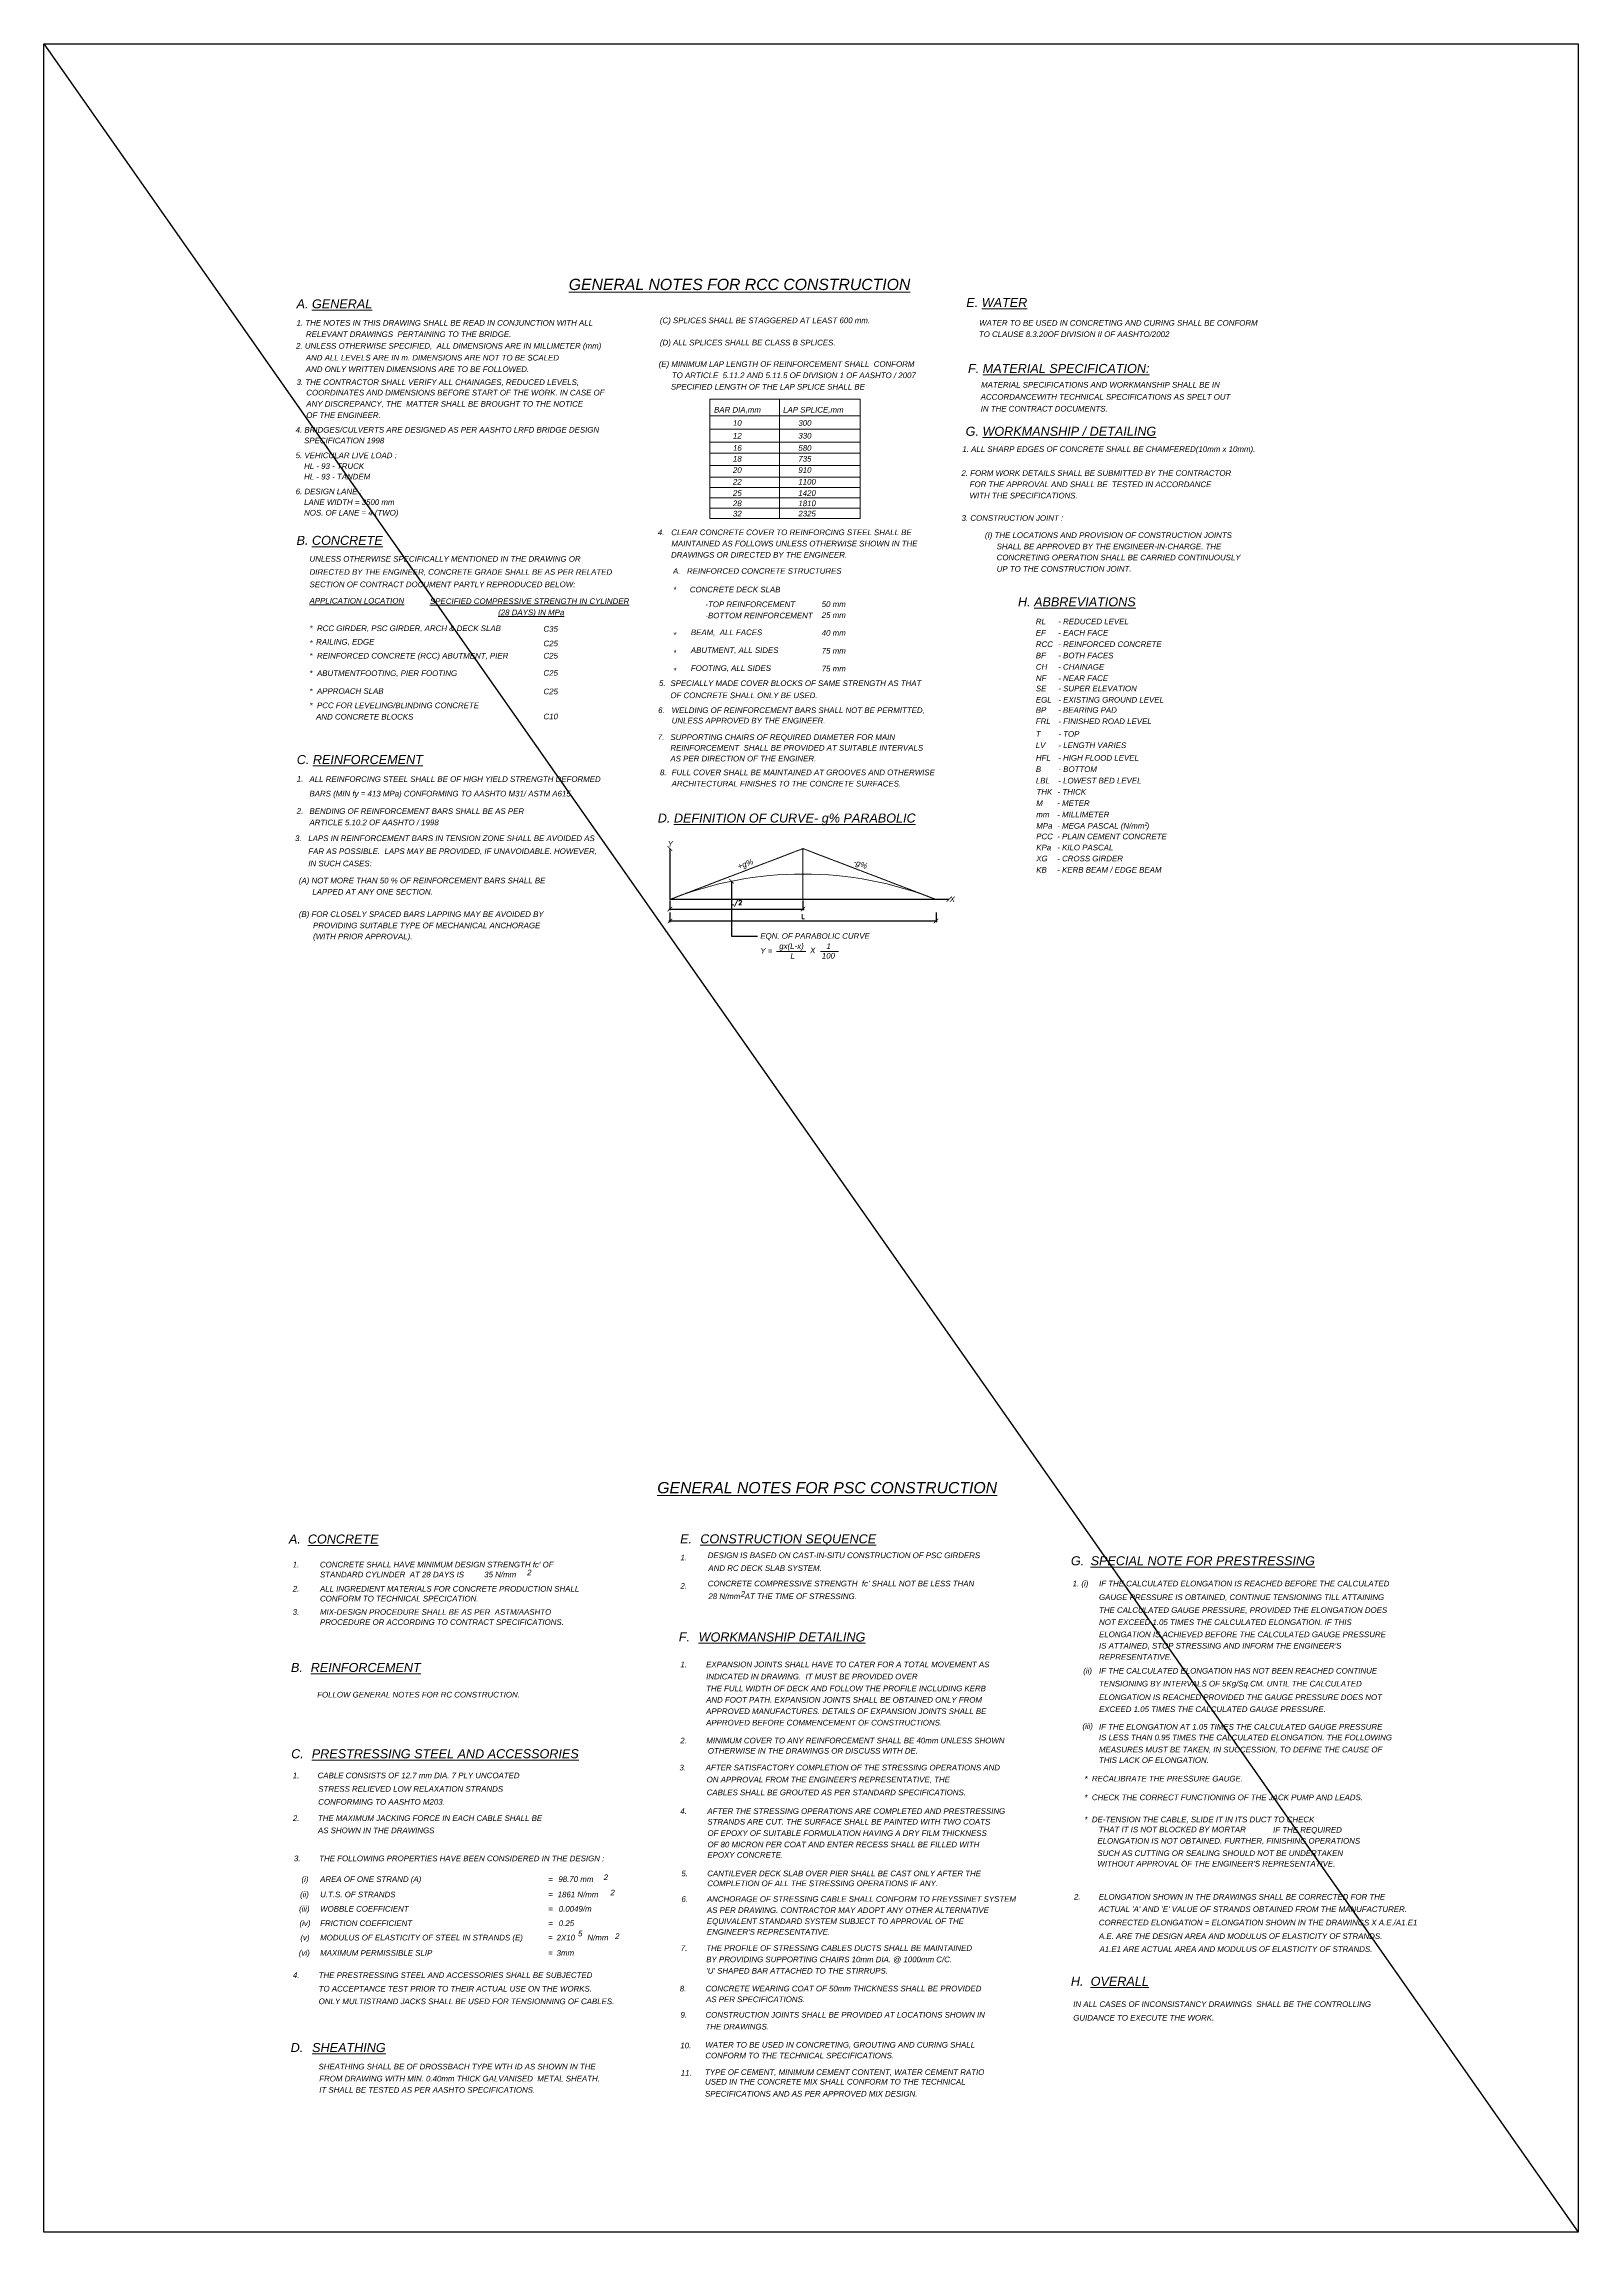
# Model space of a CAD drawing. Header units: millimetres. Extents: x 1231188 to 3899118, y -5478610 to -489530.
# Drawn here: x 2628818 to 2696810, y -2858612 to -2761648 of the extents above; entities that cross this region are included whole.
import ezdxf

# ---------------------------------------------------------------- set-up
doc = ezdxf.new("R2010")
doc.units = ezdxf.units.MM
doc.header["$LTSCALE"] = 25
doc.header["$MEASUREMENT"] = 0
doc.header["$PDMODE"] = 3
doc.linetypes.add('DASHED2', pattern=[0.375, 0.25, -0.125])
doc.layers.get('0').update_dxf_attribs({"lineweight": 13})
doc.layers.get('Defpoints').update_dxf_attribs({"color": 230, "lineweight": 9})
for name, color, linetype, lineweight in [('COLUMN', 1, 'Continuous', 25), ('text', 7, 'Continuous', 18), ('TITLE', 6, 'Continuous', 9)]:
    doc.layers.add(name, color=color, linetype=linetype, lineweight=lineweight)
doc.styles.add('Arial_Italic', font='ariali.ttf')
doc.styles.add('ROMAND', font='romand.shx')
doc.dimstyles.new('DECK', dxfattribs={"dimtxt": 133.333333, "dimasz": 200, "dimexe": 50, "dimexo": 50, "dimgap": 100, "dimtad": 1, "dimdec": 0, "dimlfac": 0.8, "dimzin": 0, "dimdsep": 46, "dimtxsty": 'ROMAND', "dimblk1": 'ARCHTICK', "dimblk2": 'ARCHTICK', "dimsah": 1, "dimcen": 0.1, "dimdle": 50, "dimclrd": 5, "dimclre": 5, "dimclrt": 2, "dimadec": 0, "dimazin": 0, "dimtfac": 1, "dimtdec": 0, "dimtmove": 2, "dimatfit": 3, "dimldrblk": 'ARCHTICK', "dimfxl": 1, "dimtolj": 1, "dimtzin": 0, "dimarcsym": 0})

# ---------------------------------------------------------------- blocks, each defined once
blk = doc.blocks.new('_ArchTick')
at = {"color": 0, "linetype": 'ByBlock', "const_width": 0.15}
blk.add_lwpolyline([(-0.5, -0.5), (0.5, 0.5)], dxfattribs=at)
blk = doc.blocks.new('*D513')
at = {"color": 5, "lineweight": -2, "transparency": 16777216}
for p, q in [((2656512, -2799987), (2662508, -2799987)), ((2656562, -2799613), (2656562, -2800037)), ((2662458, -2799613), (2662458, -2800037))]:
    blk.add_line(p, q, dxfattribs=at)
at = {"layer": 'Defpoints', "color": 0, "lineweight": -2, "transparency": 16777216}
for p in [(2656562, -2799563), (2662458, -2799563), (2662458, -2799987)]:
    blk.add_point(p, dxfattribs=at)
at = {"color": 5, "lineweight": -2, "transparency": 16777216, "xscale": 200, "yscale": 200, "zscale": 200, "rotation": 180}
blk.add_blockref('_ArchTick', (2656562, -2799987), dxfattribs=at)
at = {"color": 5, "lineweight": -2, "transparency": 16777216, "xscale": 200, "yscale": 200, "zscale": 200}
blk.add_blockref('_ArchTick', (2662458, -2799987), dxfattribs=at)
at = {"color": 2, "transparency": 16777216, "insert": (2659510, -2799735), "char_height": 200, "attachment_point": 5, "style": 'ROMAND'}
blk.add_mtext('\\A1;L/2', dxfattribs=at)
blk = doc.blocks.new('*D514')
at = {"color": 5, "lineweight": -2, "transparency": 16777216}
for p, q in [((2656562, -2800140), (2656562, -2800564)), ((2668353, -2800140), (2668353, -2800564)), ((2656512, -2800514), (2668403, -2800514))]:
    blk.add_line(p, q, dxfattribs=at)
at = {"layer": 'Defpoints', "color": 0, "lineweight": -2, "transparency": 16777216}
for p in [(2656562, -2800090), (2668353, -2800090), (2668353, -2800514)]:
    blk.add_point(p, dxfattribs=at)
at = {"color": 5, "lineweight": -2, "transparency": 16777216, "xscale": 200, "yscale": 200, "zscale": 200, "rotation": 180}
blk.add_blockref('_ArchTick', (2656562, -2800514), dxfattribs=at)
at = {"color": 5, "lineweight": -2, "transparency": 16777216, "xscale": 200, "yscale": 200, "zscale": 200}
blk.add_blockref('_ArchTick', (2668353, -2800514), dxfattribs=at)
at = {"color": 2, "transparency": 16777216, "insert": (2662458, -2800314), "char_height": 200, "attachment_point": 5, "style": 'ROMAND'}
blk.add_mtext('\\A1;L', dxfattribs=at)

msp = doc.modelspace()

# ---------------------------------------------------------------- linework, layer by layer
at = {"color": 5}
for p, q in [((2658329.64791, -2777395.5298), (2658329.64791, -2782680.35013)), ((2658329.64791, -2777395.5298), (2664996.13737, -2777395.5298)), ((2661411.97168, -2777417.23422), (2661411.97168, -2782680.35013)), ((2664996.13737, -2777395.5298), (2664996.13737, -2782680.35013)), ((2658329.64791, -2778134.87712), (2664996.13737, -2778134.87712)), ((2658329.64791, -2778730.13129), (2664996.13737, -2778730.13129)), ((2658329.64791, -2779294.44818), (2664996.13737, -2779294.44818)), ((2658329.64791, -2779793.6518), (2664996.13737, -2779793.6518)), ((2658329.64791, -2780336.26426), (2664996.13737, -2780336.26426)), ((2658329.64791, -2780857.1723), (2664996.13737, -2780857.1723)), ((2658329.64791, -2781312.96676), (2664996.13737, -2781312.96676)), ((2658329.64791, -2781768.76121), (2664996.13737, -2781768.76121)), ((2658329.64791, -2782224.55567), (2664996.13737, -2782224.55567)), ((2658329.64791, -2782680.35013), (2664996.13737, -2782680.35013))]:
    msp.add_line(p, q, dxfattribs=at)
at = {"linetype": 'DASHED2'}
for p, q in [((2656562.04863, -2799562.64845), (2662457.64713, -2797307.92317)), ((2662457.64713, -2797307.92317), (2668353.24563, -2799562.64845)), ((2662457.64713, -2799562.64845), (2662457.64713, -2797307.92317))]:
    msp.add_line(p, q, dxfattribs=at)
for p, q in [((2661284.09558, -2801860.48513), (2662590.06452, -2801860.48513)), ((2663240.8811, -2801860.48513), (2664029.82004, -2801860.48513))]:
    msp.add_line(p, q)
at = {"color": 6}
msp.add_arc((2662457.64713, -2814414.62859), 15979.34278, 68.3490472923, 111.6509527077, dxfattribs=at)
at = {"layer": 'COLUMN', "color": 8, "lineweight": -2, "ltscale": 100}
msp.add_line((2628818, -2761648), (2696809.5, -2858612), dxfattribs=at)
msp.add_lwpolyline([(2628818, -2761648), (2696809.5, -2761648), (2696809.5, -2858612), (2628818, -2858612)], close=True, dxfattribs=at)

# ---------------------------------------------------------------- texts
at = {"style": 'Arial_Italic'}
for s, height, p in [(' %%UGENERAL NOTES FOR RCC CONSTRUCTION', 500, (2651886.21018, -2772559.88354)), ('A. %%UGENERAL', 400, (2640019.4611, -2773371.19736)), ('E. %%UWATER', 400, (2669695.93572, -2773312.49202)), ('1. THE NOTES IN THIS DRAWING SHALL BE READ IN CONJUNCTION WITH ALL', 250, (2640019.4611, -2774139.57798)), ('(C) SPLICES SHALL BE STAGGERED AT LEAST 600 mm.', 250, (2656117.47172, -2774027.89697)), ('   WATER TO BE USED IN CONCRETING AND CURING SHALL BE CONFORM ', 250, (2669972.79255, -2774141.56139)), ('2. UNLESS OTHERWISE SPECIFIED,  ALL DIMENSIONS ARE IN MILLIMETER (mm) ', 250, (2639997.66844, -2775159.37218)), ('RELEVANT DRAWINGS  PERTAINING TO THE BRIDGE.', 250, (2640434.33007, -2774639.88962)), ('(D) ALL SPLICES SHALL BE CLASS B SPLICES.', 250, (2656117.47172, -2775013.2876)), ('TO CLAUSE 8.3.20OF DIVISION II OF AASHTO/2002', 250, (2670253.41363, -2774641.56139)), ('AND ALL LEVELS ARE IN m. DIMENSIONS ARE NOT TO BE SCALED ', 250, (2640430.78241, -2775681.20494)), ('AND ONLY WRITTEN DIMENSIONS ARE TO BE FOLLOWED.', 250, (2640430.78241, -2776190.90883)), ('(E) MINIMUM LAP LENGTH OF REINFORCEMENT SHALL  CONFORM', 250, (2656065.34655, -2775962.34529)), ('F. %%UMATERIAL SPECIFICATION:', 400, (2669771.02132, -2776232.50445)), ('3. THE CONTRACTOR SHALL VERIFY ALL CHAINAGES, REDUCED LEVELS, ', 250, (2640019.4611, -2776765.9918)), ('COORDINATES AND DIMENSIONS BEFORE START OF THE WORK. IN CASE OF ', 250, (2640451.24454, -2777230.00008)), ('SPECIFIED LENGTH OF THE LAP SPLICE SHALL BE ', 250, (2656604.2577, -2776968.58438)), ('TO ARTICLE  5.11.2 AND 5.11.5 OF DIVISION 1 OF AASHTO / 2007', 250, (2656648.52731, -2776462.34529)), ('   MATERIAL SPECIFICATIONS AND WORKMANSHIP SHALL BE IN', 250, (2670059.45902, -2776882.5859)), ('ANY DISCREPANCY, THE  MATTER SHALL BE BROUGHT TO THE NOTICE ', 250, (2640451.24454, -2777730.00008)), ('OF THE ENGINEER.', 250, (2640451.24454, -2778230.00008)), ('BAR DIA,mm', 250, (2658518.51142, -2777987.87186)), ('LAP SPLICE,mm', 250, (2661579.09624, -2777987.87186)), ('ACCORDANCEWITH TECHNICAL SPECIFICATIONS AS SPELT OUT', 250, (2670334.37706, -2777419.4815)), ('IN THE CONTRACT DOCUMENTS.', 250, (2670334.37706, -2777942.53464)), ('4. BRIDGES/CULVERTS ARE DESIGNED AS PER AASHTO LRFD BRIDGE DESIGN', 250, (2639979.322, -2778876.8729)), ('10', 250, (2659355.22433, -2778575.28791)), ('12', 250, (2659355.22433, -2779139.60495)), ('300', 250, (2662253.00464, -2778575.28791)), ('330', 250, (2662253.00464, -2779139.60495)), ('G. %%UWORKMANSHIP / DETAILING', 400, (2669665.78408, -2779017.31508)), ('5. VEHICULAR LIVE LOAD :', 250, (2639979.322, -2780008.89197)), ('SPECIFICATION 1998', 250, (2640353.09476, -2779352.23563)), ('16', 250, (2659355.22433, -2779682.21741)), ('18', 250, (2659355.22433, -2780159.71645)), ('580', 250, (2662253.00464, -2779682.21741)), ('735', 250, (2662253.00464, -2780159.71645)), ('  1. ALL SHARP EDGES OF CONCRETE SHALL BE CHAMFERED(10mm x 10mm).', 250, (2669327.18546, -2779730.81818)), ('HL - 93 - TRUCK', 250, (2640353.09476, -2780484.2547)), ('HL - 93 - TANDEM', 250, (2640353.09476, -2780952.7846)), ('20', 250, (2659355.22433, -2780658.91991)), ('22', 250, (2659355.22433, -2781179.82795)), ('1100', 250, (2662253.00464, -2781179.82795)), ('910', 250, (2662253.00464, -2780658.91991)), ('  2. FORM WORK DETAILS SHALL BE SUBMITTED BY THE CONTRACTOR', 250, (2669285.42496, -2780792.48931)), ('6. DESIGN LANE :', 250, (2639979.322, -2781606.60879)), ('LANE WIDTH = 3500 mm', 250, (2640353.09476, -2782081.97152)), ('25', 250, (2659355.22433, -2781679.03141)), ('28', 250, (2659355.22433, -2782134.82586)), ('1420', 250, (2662253.00464, -2781679.03141)), ('1810', 250, (2662253.00464, -2782134.82586)), ('FOR THE APPROVAL AND SHALL BE  TESTED IN ACCORDANCE', 250, (2669843.91797, -2781292.48931)), ('WITH THE SPECIFICATIONS.', 250, (2669838.66888, -2781792.48931)), ('NOS. OF LANE = 4 (TWO)', 250, (2640353.09476, -2782550.50142)), ('32', 250, (2659355.22433, -2782590.62032)), ('2325', 250, (2662253.00464, -2782590.62032)), ('  3. CONSTRUCTION JOINT :', 250, (2669292.21294, -2782784.61258)), ('B. %%UCONCRETE', 400, (2640019.4611, -2783850.1211)), ('4.', 250, (2656027.94629, -2783420.19632)), ('MAINTAINED AS FOLLOWS UNLESS OTHERWISE SHOWN IN THE', 250, (2656627.05428, -2783919.40957)), ('CLEAR CONCRETE COVER TO REINFORCING STEEL SHALL BE', 250, (2656623.31142, -2783419.40957)), ('(I) THE LOCATIONS AND PROVISION OF CONSTRUCTION JOINTS', 250, (2670520.60829, -2783544.18131)), ('SHALL BE APPROVED BY THE ENGINEER-IN-CHARGE. THE', 250, (2671038.50024, -2784044.18131)), ('UNLESS OTHERWISE SPECIFICALLY MENTIONED IN THE DRAWING OR     ', 250, (2640594.47835, -2784597.06764)), ('DRAWINGS OR DIRECTED BY THE ENGINEER.', 250, (2656612.59105, -2784419.40957)), ('CONCRETING OPERATION SHALL BE CARRIED CONTINUOUSLY', 250, (2671041.03104, -2784533.05645)), ('UP TO THE CONSTRUCTION JOINT.', 250, (2671041.0305, -2785039.12123)), ('SECTION OF CONTRACT DOCUMENT PARTLY REPRODUCED BELOW: ', 250, (2640594.47835, -2785725.15075)), ('DIRECTED BY THE ENGINEER, CONCRETE GRADE SHALL BE AS PER RELATED', 250, (2640594.47835, -2785176.76755)), ('A.', 250, (2656701.27201, -2785132.99765)), ('*', 250, (2656709.56275, -2785952.97412)), ('REINFORCED CONCRETE STRUCTURES', 250, (2657320.00343, -2785132.99765)), ('CONCRETE DECK SLAB', 250, (2657443.61167, -2785952.97412)), ('%%UAPPLICATION LOCATION', 250, (2640594.47835, -2786450.37466)), (' %%USPECIFIED COMPRESSIVE STRENGTH IN CYLINDER', 250, (2645833.87991, -2786470.20544)), ('%%U(28 DAYS) IN MPa', 250, (2648951.24905, -2786966.75565)), ('-TOP REINFORCEMENT ', 250, (2658134.06562, -2786609.17585)), ('50 mm', 250, (2663288.1882, -2786601.72065)), ('H. %%UABBREVIATIONS', 400, (2671984.26768, -2786572.96843)), ('*  RCC GIRDER, PSC GIRDER, ARCH & DECK SLAB', 250, (2640594.47835, -2787671.37603)), ('C35', 250, (2650960.45946, -2787699.32288)), ('*', 250, (2656709.56275, -2787955.83461)), ('BEAM,  ALL FACES', 250, (2657491.37266, -2787849.98117)), ('-BOTTOM REINFORCEMENT', 250, (2658134.06562, -2787105.74987)), ('25 mm', 250, (2663288.1882, -2787086.20193)), ('40 mm', 250, (2663288.1882, -2787875.55967)), ('   EF ', 250, (2672482.1825, -2787868.63512)), ('   RL ', 250, (2672483.99238, -2787368.63512)), ('   - REDUCED LEVEL ', 250, (2673479.22728, -2787368.63512)), ('   - EACH FACE', 250, (2673480.37894, -2787868.63512)), ('* ', 250, (2640594.47835, -2788321.31365)), ('*  REINFORCED CONCRETE (RCC) ABUTMENT, PIER', 250, (2640594.47835, -2788886.02787)), ('RAILING, EDGE      ', 250, (2640885.52869, -2788273.10522)), ('C25', 250, (2650960.45946, -2788343.58998)), ('C25', 250, (2650960.45946, -2788885.58149)), ('*', 250, (2656709.56275, -2788746.25716)), ('ABUTMENT, ALL SIDES', 250, (2657491.37266, -2788640.40371)), ('75 mm', 250, (2663288.1882, -2788665.98222)), ('   BF ', 250, (2672483.99194, -2788876.21161)), ('   RCC ', 250, (2672486.70676, -2788376.21161)), ('   - BOTH FACES', 250, (2673479.22728, -2788876.21161)), ('   - REINFORCED CONCRETE ', 250, (2673480.20584, -2788376.21161)), ('*  ABUTMENTFOOTING, PIER FOOTING', 250, (2640594.47835, -2789660.36825)), ('C25', 250, (2650960.45946, -2789651.67097)), ('*', 250, (2656709.56275, -2789539.34576)), ('FOOTING, ALL SIDES', 250, (2657491.37266, -2789433.49231)), ('75 mm', 250, (2663288.1882, -2789459.07082)), ('   NF ', 250, (2672486.25451, -2789883.7883)), ('   CH ', 250, (2672486.25407, -2789383.7883)), ('   - CHAINAGE ', 250, (2673476.43577, -2789383.7883)), ('   - NEAR FACE', 250, (2673476.43577, -2789883.7883)), ('*  APPROACH SLAB', 250, (2640594.47835, -2790451.50398)), ('C25', 250, (2650960.45946, -2790467.7104)), ('5.', 250, (2656080.19652, -2790098.46381)), ('SPECIALLY MADE COVER BLOCKS OF SAME STRENGTH AS THAT', 250, (2656584.14908, -2790104.91323)), ('OF CONCRETE SHALL ONLY BE USED.', 250, (2656583.13075, -2790641.28951)), ('   EGL ', 250, (2672486.05117, -2790837.93563)), ('   SE ', 250, (2672487.2598, -2790337.93563)), ('   - EXISTING GROUND LEVEL', 250, (2673483.42901, -2790837.93563)), ('   - SUPER ELEVATION ', 250, (2673483.71999, -2790337.93563)), ('*  PCC FOR LEVELING/BLINDING CONCRETE                               ', 250, (2640594.47835, -2791085.53564)), ('   AND CONCRETE BLOCKS', 250, (2640594.47835, -2791589.56535)), ('C10', 250, (2650960.45946, -2791578.58323)), ('6.', 250, (2656040.20437, -2791301.83632)), ('UNLESS APPROVED BY THE ENGINEER.', 250, (2656640.09563, -2791763.58417)), ('WELDING OF REINFORCEMENT BARS SHALL NOT BE PERMITTED,', 250, (2656640.09563, -2791301.83632)), ('   BP ', 250, (2672482.05585, -2791292.08317)), ('   FRL ', 250, (2672482.78375, -2791792.08317)), ('   - BEARING PAD ', 250, (2673475.55538, -2791292.08317)), ('   - FINISHED ROAD LEVEL', 250, (2673484.34753, -2791792.08317)), ('7.', 250, (2656022.76544, -2792488.07737)), ('SUPPORTING CHAIRS OF REQUIRED DIAMETER FOR MAIN', 250, (2656584.14908, -2792494.5268)), ('   T ', 250, (2672484.53403, -2792353.08881)), ('   - TOP ', 250, (2673482.84792, -2792353.08881)), ('C. %%UREINFORCEMENT', 400, (2640029.065, -2793563.25474)), ('AS PER DIRECTION OF THE ENGINER.', 250, (2656584.14908, -2793445.60851)), ('REINFORCEMENT  SHALL BE PROVIDED AT SUITABLE INTERVALS', 250, (2656584.14908, -2792967.45746)), ('   LV ', 250, (2672480.72408, -2792853.08881)), ('   HFL ', 250, (2672486.05161, -2793414.09446)), ('   - HIGH FLOOD LEVEL ', 250, (2673478.01821, -2793414.09446)), ('   - LENGTH VARIES', 250, (2673485.5566, -2792853.08881)), ('1.', 250, (2640029.065, -2794342.00742)), ('ALL REINFORCING STEEL SHALL BE OF HIGH YIELD STRENGTH DEFORMED    ', 250, (2640592.08801, -2794351.78152)), ('8.', 250, (2656120.18979, -2794055.60667)), ('ARCHITECTURAL FINISHES TO THE CONCRETE SURFACES.', 250, (2656640.09619, -2794555.60667)), ('FULL COVER SHALL BE MAINTAINED AT GROOVES AND OTHERWISE ', 250, (2656640.09619, -2794055.60667)), ('   B ', 250, (2672486.83516, -2793914.09446)), ('   LBL ', 250, (2672487.01921, -2794421.67115)), ('   - LOWEST BED LEVEL ', 250, (2673479.85395, -2794421.67115)), ('   - BOTTOM', 250, (2673484.47111, -2793914.09446)), ('BARS (MIN fy = 413 MPa) CONFORMING TO AASHTO M31/ ASTM A615.', 250, (2640592.08801, -2794997.95721)), ('M', 250, (2672794.57476, -2795419.30908)), ('THK ', 250, (2672804.43875, -2794921.67115)), ('- METER', 250, (2673725.59675, -2795419.30908)), ('- THICK', 250, (2673739.6372, -2794921.67115)), ('2.', 250, (2640029.065, -2795756.42485)), ('ARTICLE 5.10.2 OF AASHTO / 1998', 250, (2640592.08801, -2796272.07018)), ('BENDING OF REINFORCEMENT BARS SHALL BE AS PER', 250, (2640592.08801, -2795772.07018)), ('D. %%UDEFINITION OF CURVE- g% PARABOLIC', 400, (2656026.09626, -2796152.43672)), ('mm', 250, (2672794.57476, -2795927.15796)), ('MPa', 250, (2672794.57476, -2796424.42659)), ('- MILLIMETER', 250, (2673725.59675, -2795927.15796)), ('- MEGA PASCAL (N/mm )', 250, (2673725.59675, -2796424.42659)), ('2', 150, (2677598.40819, -2796285.21981)), ('3.', 250, (2639952.98039, -2796973.52019)), ('LAPS IN REINFORCEMENT BARS IN TENSION ZONE SHALL BE AVOIDED AS ', 250, (2640539.39837, -2796974.91715)), ('FAR AS POSSIBLE.  LAPS MAY BE PROVIDED, IF UNAVOIDABLE. HOWEVER, ', 250, (2640539.39837, -2797547.86986)), ('Y', 250, (2656464.65123, -2797218.74002)), ('PCC', 250, (2672794.57476, -2796893.2923)), ('KPa', 250, (2672794.57476, -2797384.26362)), ('- PLAIN CEMENT CONCRETE', 250, (2673725.59675, -2796893.2923)), ('- KILO PASCAL', 250, (2673725.59675, -2797384.26362)), ('IN SUCH CASES:', 250, (2640539.39837, -2798090.85531)), ('XG', 250, (2672794.57476, -2797873.05584)), ('KB', 250, (2672794.57476, -2798377.12286)), ('- CROSS GIRDER', 250, (2673725.59675, -2797873.05584)), ('- KERB BEAM / EDGE BEAM', 250, (2673725.59675, -2798377.12286)), ('(A) NOT MORE THAN 50 %%% OF REINFORCEMENT BARS SHALL BE', 250, (2640118.47606, -2798847.91456)), ('LAPPED AT ANY ONE SECTION.', 250, (2640718.66432, -2799347.91456)), ('(B) FOR CLOSELY SPACED BARS LAPPING MAY BE AVOIDED BY', 250, (2640118.47606, -2800336.92665)), ('X', 250, (2668960.27048, -2799673.01772)), ('PROVIDING SUITABLE TYPE OF MECHANICAL ANCHORAGE', 250, (2640750.01045, -2800836.92665)), ('(WITH PRIOR APPROVAL).', 250, (2640750.01045, -2801325.09059)), ('EQN. OF PARABOLIC CURVE', 250, (2660567.79457, -2801304.4248)), ('Y = ', 250, (2660567.79457, -2801965.2255)), ('gx(L-x)', 250, (2661405.14263, -2801753.51758)), ('L', 250, (2661902.78042, -2802179.54711)), ('X', 250, (2662775.28337, -2801942.57808)), ('100', 250, (2663294.79667, -2802179.54711)), ('1', 250, (2663498.85087, -2801753.51758))]:
    msp.add_text(s, height=height, dxfattribs=at).set_placement(p)
for s, rotation, p in [('+g%', 20.9289602779, (2659619.91732, -2798231.14271)), ('-g%', 339.0710397221, (2664674.65871, -2797993.75391))]:
    msp.add_text(s, height=250, rotation=rotation, dxfattribs=at).set_placement(p)
at = {"layer": 'text', "style": 'Arial_Italic'}
for s, p in [('1.', (2639845.16165, -2829157.72672)), ('STANDARD CYLINDER  AT 28 DAYS IS ', (2641055.51084, -2829598.19548)), ("CONCRETE SHALL HAVE MINIMUM DESIGN STRENGTH fc' OF", (2641055.51084, -2829157.72672)), ('35 N/mm', (2648333.55481, -2829593.34236)), ('2', (2650236.47814, -2829509.67474)), ('1.', (2657030.13187, -2828846.01509)), ('DESIGN IS BASED ON CAST-IN-SITU CONSTRUCTION OF PSC GIRDERS', (2658239.40174, -2828745.03174)), ('AND RC DECK SLAB SYSTEM.', (2658267.71658, -2829309.76567)), ('2.', (2639846.82277, -2830229.62559)), ('ALL INGREDIENT MATERIALS FOR CONCRETE PRODUCTION SHALL', (2641057.17197, -2830229.62559)), ('2.', (2657030.13187, -2830096.78462)), ("CONCRETE COMPRESSIVE STRENGTH  fc' SHALL NOT BE LESS THAN ", (2658239.40174, -2829995.80127)), ('28 N/mm  AT THE TIME OF STRESSING.', (2658267.71658, -2830560.53521)), ('2', (2659699.82828, -2830456.02289)), ('1. (i)', (2674405.58509, -2829997.76851)), ('IF THE CALCULATED ELONGATION IS REACHED BEFORE THE CALCULATED', (2675576.4959, -2829997.76851)), ('GAUGE PRESSURE IS OBTAINED, CONTINUE TENSIONING TILL ATTAINING', (2675576.47752, -2830602.19108)), ('3.', (2639846.82277, -2831256.16552)), ('MIX-DESIGN PROCEDURE SHALL BE AS PER  ASTM/AASHTO  ', (2641057.17197, -2831256.16552)), ('CONFORM TO TECHNICAL SPECICATION.', (2641057.17197, -2830664.66158)), ('THE CALCULATED GAUGE PRESSURE, PROVIDED THE ELONGATION DOES', (2675576.47752, -2831170.94648)), ('PROCEDURE OR ACCORDING TO CONTRACT SPECIFICATIONS.', (2641057.17197, -2831705.07299)), ('NOT EXCEED 1.05 TIMES THE CALCULATED ELONGATION. IF THIS', (2675576.47752, -2831709.04264)), ('ELONGATION IS ACHIEVED BEFORE THE CALCULATED GAUGE PRESSURE', (2675576.47752, -2832247.12225)), ('REPRESENTATIVE.', (2675576.47752, -2833249.55294)), ("IS ATTAINED, STOP STRESSING AND INFORM THE ENGINEER'S", (2675576.47752, -2832752.04693)), ('1.', (2657028.08028, -2833578.58473)), ('EXPANSION JOINTS SHALL HAVE TO CATER FOR A TOTAL MOVEMENT AS', (2658165.74925, -2833578.58473)), ('INDICATED IN DRAWING.  IT MUST BE PROVIDED OVER', (2658165.74925, -2834118.28098)), ('(ii)', (2674877.98745, -2833860.10083)), ('IF THE CALCULATED ELONGATION HAS NOT BEEN REACHED CONTINUE', (2675576.47752, -2833860.10083)), ('TENSIONING BY INTERVALS OF 5Kg/Sq.CM. UNTIL THE CALCULATED', (2675576.47752, -2834431.36019)), ('FOLLOW GENERAL NOTES FOR RC CONSTRUCTION.', (2640932.64456, -2834918.87412)), ('AND FOOT PATH. EXPANSION JOINTS SHALL BE OBTAINED ONLY FROM', (2658165.74925, -2835148.45935)), ('THE FULL WIDTH OF DECK AND FOLLOW THE PROFILE INCLUDING KERB', (2658165.74925, -2834643.30446)), ('ELONGATION IS REACHED PROVIDED THE GAUGE PRESSURE DOES NOT', (2675576.47752, -2835033.2788)), ('APPROVED MANUFACTURES. DETAILS OF EXPANSION JOINTS SHALL BE ', (2658165.74925, -2835653.60591)), ('APPROVED BEFORE COMMENCEMENT OF CONSTRUCTIONS.', (2658165.74925, -2836159.69058)), ('(iii)', (2674840.03982, -2836315.68724)), ('EXCEED 1.05 TIMES THE CALCULATED GAUGE PRESSURE.', (2675576.47752, -2835563.94801)), ('IF THE ELONGATION AT 1.05 TIMES THE CALCULATED GAUGE PRESSURE', (2675573.47437, -2836342.85794)), ('2.', (2657020.64479, -2836953.19687)), ('MINIMUM COVER TO ANY REINFORCEMENT SHALL BE 40mm UNLESS SHOWN', (2658174.11638, -2836953.19687)), ('OTHERWISE IN THE DRAWINGS OR DISCUSS WITH DE.', (2658241.99427, -2837406.7006)), ('MEASURES MUST BE TAKEN, IN SUCCESSION, TO DEFINE THE CAUSE OF', (2675573.49274, -2837352.7073)), ('IS LESS THAN 0.95 TIMES THE CALCULATED ELONGATION. THE FOLLOWING', (2675573.49274, -2836814.61114)), ('3.', (2656987.55578, -2838149.74239)), ('AFTER SATISFACTORY COMPLETION OF THE STRESSING OPERATIONS AND', (2658148.72439, -2838149.74239)), ('THIS LACK OF ELONGATION.', (2675573.49274, -2837817.04183)), ('1.', (2639852.11444, -2838497.28387)), ('CABLE CONSISTS OF 12.7 mm DIA. 7 PLY UNCOATED', (2640953.21126, -2838497.28387)), ('STRESS RELIEVED LOW RELAXATION STRANDS', (2640981.39783, -2839095.39494)), ("ON APPROVAL FROM THE ENGINEER'S REPRESENTATIVE, THE", (2658191.19207, -2838681.75469)), ('CABLES SHALL BE GROUTED AS PER STANDARD SPECIFICATIONS.', (2658191.21055, -2839249.23289)), ('*  RECALIBRATE THE PRESSURE GAUGE.', (2674930.6977, -2838640.79198)), ('CONFORMING TO AASHTO M203.', (2640981.39783, -2839671.06209)), ('4.', (2657020.88124, -2840076.73264)), ('AFTER THE STRESSING OPERATIONS ARE COMPLETED AND PRESTRESSING', (2658223.35293, -2840076.73264)), ('*  CHECK THE CORRECT FUNCTIONING OF THE JACK PUMP AND LEADS.', (2674930.71607, -2839469.11714)), ('2.', (2639857.03163, -2840389.52241)), ('AS SHOWN IN THE DRAWINGS', (2640966.61759, -2840932.44393)), ('THE MAXIMUM JACKING FORCE IN EACH CABLE SHALL BE', (2640966.61759, -2840389.52241)), ('STRANDS ARE CUT. THE SURFACE SHALL BE PAINTED WITH TWO COATS', (2658223.35293, -2840549.42409)), ('OF EPOXY OF SUITABLE FORMULATION HAVING A DRY FILM THICKNESS', (2658223.35293, -2841053.71409)), ('*  DE-TENSION THE CABLE, SLIDE IT IN ITS DUCT TO CHECK', (2674929.66421, -2840448.54706)), ('THAT IT IS NOT BLOCKED BY MORTAR', (2675561.69392, -2840893.80035)), ('IF THE REQUIRED', (2683288.64192, -2840908.57152)), ('3.', (2639904.37081, -2842172.95444)), ('THE FOLLOWING PROPERTIES HAVE BEEN CONSIDERED IN THE DESIGN :', (2641023.70309, -2842172.95444)), ('EPOXY CONCRETE.', (2658223.35293, -2842020.5778)), ('OF 80 MICRON PER COAT AND ENTER RECESS SHALL BE FILLED WITH', (2658223.35293, -2841558.00423)), ('SUCH AS CUTTING OR SEALING SHOULD NOT BE UNDERTAKEN ', (2675503.59814, -2841943.26032)), ('ELONGATION IS NOT OBTAINED. FURTHER, FINISHING OPERATIONS ', (2675503.57977, -2841397.3052)), (' (i)', (2640142.08784, -2843093.45071)), ('AREA OF ONE STRAND (A)', (2641064.90847, -2843093.45071)), ('=', (2651174.23081, -2843093.45071)), ('98.70 mm', (2651620.1913, -2843093.45071)), ('2', (2653627.38813, -2843009.78309)), ('5.', (2657070.67379, -2842839.06355)), ('CANTILEVER DECK SLAB OVER PIER SHALL BE CAST ONLY AFTER THE', (2658217.71936, -2842839.06355)), ("WITHOUT APPROVAL OF THE ENGINEER'S REPRESENTATIVE.", (2675503.59814, -2842407.59485)), (' (ii)', (2640077.94248, -2843772.13615)), ('U.T.S. OF STRANDS', (2641064.90847, -2843772.13615)), ('=', (2651174.23081, -2843772.13615)), ('1861 N/mm', (2651586.76916, -2843772.13615)), ('2', (2653924.71964, -2843688.46853)), ('6.', (2657073.18785, -2843972.42714)), ('ANCHORAGE OF STRESSING CABLE SHALL CONFORM TO FREYSSINET SYSTEM', (2658199.8667, -2843972.42714)), ('COMPLETION OF ALL THE STRESSING OPERATIONS IF ANY.', (2658217.71936, -2843278.40057)), ('2.', (2674464.36188, -2843876.64114)), ('ELONGATION SHOWN IN THE DRAWINGS SHALL BE CORRECTED FOR THE', (2675565.2721, -2843876.64114)), (' (iii)', (2640032.97077, -2844409.36975)), (' (iv)', (2640053.25142, -2845046.6032)), ('FRICTION COEFFICIENT', (2641064.90847, -2845046.6032)), ('WOBBLE COEFFICIENT', (2641064.90847, -2844409.36975)), ('=', (2651174.23081, -2844409.36975)), ('=', (2651174.23081, -2845046.6032)), ('0.25', (2651636.86539, -2845046.6032)), ('0.0049/m', (2651636.90237, -2844409.36975)), ('AS PER DRAWING. CONTRACTOR MAY ADOPT ANY OTHER ALTERNATIVE', (2658199.8667, -2844465.35604)), ('EQUIVALENT STANDARD SYSTEM SUBJECT TO APPROVAL OF THE ', (2658199.8667, -2844958.68785)), ("ACTUAL 'A' AND 'E' VALUE OF STRANDS OBTAINED FROM THE MANUFACTURER.", (2675565.25372, -2844421.4006)), ('CORRECTED ELONGATION = ELONGATION SHOWN IN THE DRAWINGS X A.E./A1.E1', (2675565.25372, -2845016.32854)), (' (v)', (2640090.2785, -2845683.83665)), ('MODULUS OF ELASTICITY OF STEEL IN STRANDS (E)', (2641064.90847, -2845683.83665)), ('=', (2651162.7211, -2845683.83665)), ('2X10', (2651541.83732, -2845683.83665)), ('5', (2652489.70143, -2845500.0349)), ('N/mm', (2652905.98403, -2845683.83665)), ('2', (2654134.69609, -2845616.84417)), ('THE PROFILE OF STRESSING CABLES DUCTS SHALL BE MAINTAINED', (2658172.34392, -2846144.64894)), ("ENGINEER'S REPRESENTATIVE.", (2658199.8667, -2845430.15313)), ('A.E. ARE THE DESIGN AREA AND MODULUS OF ELASTICITY OF STRANDS.', (2675574.06447, -2845616.33438)), (' (vi)', (2640022.83058, -2846362.52209)), ('MAXIMUM PERMISSIBLE SLIP', (2641064.90847, -2846362.52209)), ('=', (2651162.7211, -2846362.52209)), ('3mm', (2651541.83732, -2846362.52209)), ('7.', (2657041.7646, -2846144.64894)), ('BY PROVIDING SUPPORTING CHAIRS 10mm DIA. @ 1000mm C/C.', (2658172.34392, -2846649.34659)), ('A1.E1 ARE ACTUAL AREA AND MODULUS OF ELASTICITY OF STRANDS.', (2675598.47179, -2846189.34182)), ('4.', (2639857.03163, -2847345.28154)), ('THE PRESTRESSING STEEL AND ACCESSORIES SHALL BE SUBJECTED', (2640999.77656, -2847345.28154)), ('TO ACCEPTANCE TEST PRIOR TO THEIR ACTUAL USE ON THE WORKS.', (2640999.77656, -2847947.32401)), ('8.', (2657000.48767, -2847941.05524)), ('CONCRETE WEARING COAT OF 50mm THICKNESS SHALL BE PROVIDED', (2658141.89197, -2847941.05524)), ("'U' SHAPED BAR ATTACHED TO THE STIRRUPS.", (2658172.34392, -2847154.04424)), ('ONLY MULTISTRAND JACKS SHALL BE USED FOR TENSIONNING OF CABLES.', (2640999.77656, -2848506.89426)), ('AS PER SPECIFICATIONS.', (2658161.83816, -2848417.51743)), ('IN ALL CASES OF INCONSISTANCY DRAWINGS  SHALL BE THE CONTROLLING ', (2674432.74157, -2848631.25463)), ('9.', (2657030.89469, -2849103.39864)), ('CONSTRUCTION JOINTS SHALL BE PROVIDED AT LOCATIONS SHOWN IN', (2658139.0993, -2849103.39864)), ('THE DRAWINGS.', (2658139.0993, -2849629.51475)), ('GUIDANCE TO EXECUTE THE WORK.', (2674432.72319, -2849235.6772)), ('10.', (2657021.26483, -2850465.6871)), ('CONFORM TO THE TECHNICAL SPECIFICATIONS.', (2658131.7063, -2850909.73274)), ('WATER TO BE USED IN CONCRETING, GROUTING AND CURING SHALL', (2658131.7063, -2850433.26227)), ('SHEATHING SHALL BE OF DROSSBACH TYPE WTH ID AS SHOWN IN THE ', (2640989.67977, -2851399.2619)), ('FROM DRAWING WITH MIN. 0.40mm THICK GALVANISED  METAL SHEATH. ', (2641024.03603, -2851931.97823)), ('11.', (2657041.61103, -2851675.64188)), ('TYPE OF CEMENT, MINIMUM CEMENT CONTENT, WATER CEMENT RATIO', (2658118.83443, -2851643.21706)), ('IT SHALL BE TESTED AS PER AASHTO SPECIFICATIONS.', (2641024.03603, -2852432.28241)), ('SPECIFICATIONS AND AS PER APPROVED MIX DESIGN.', (2658118.83443, -2852599.73895)), ('USED IN THE CONCRETE MIX SHALL CONFORM TO THE TECHNICAL', (2658118.83443, -2852069.06974))]:
    msp.add_text(s, height=250, dxfattribs=at).set_placement(p)
at = {"layer": 'TITLE', "style": 'Arial_Italic'}
for s, height, p in [('%%UGENERAL NOTES FOR PSC CONSTRUCTION', 500, (2656001.97893, -2825872.12492)), ('A.  %%UCONCRETE', 400, (2639680.74192, -2828098.41193)), ('E.', 400, (2657016.70887, -2828088.43424)), ('%%UCONSTRUCTION SEQUENCE', 400, (2657909.04841, -2828088.43424)), ('G.', 400, (2674329.75797, -2829061.67251)), ('%%USPECIAL NOTE FOR PRESTRESSING', 400, (2675205.6094, -2829061.67251)), ('F.', 400, (2656955.73412, -2832436.79463)), ('%%UWORKMANSHIP DETAILING', 400, (2657833.9876, -2832436.79463)), ('B.', 400, (2639770.90755, -2833788.90186)), ('%%UREINFORCEMENT', 400, (2640647.15951, -2833788.90186)), ('C.', 400, (2639781.01733, -2837609.97159)), ('%%UPRESTRESSING STEEL AND ACCESSORIES', 400, (2640694.29616, -2837609.97159)), ('H.', 400, (2674329.75797, -2847695.15863)), ('%%UOVERALL', 400, (2675205.6094, -2847695.15863)), ('D.', 400, (2639757.68504, -2850629.35377)), ('%%USHEATHING', 400, (2640708.06966, -2850629.35377))]:
    msp.add_text(s, height=height, dxfattribs=at).set_placement(p)

# ---------------------------------------------------------------- dimensions: what is measured, and where the dimension line sits
for base, p1, p2, text, picture, middle in [((2662457.64713, -2799986.96213), (2656562.04863, -2799562.64845), (2662457.64713, -2799562.64845), 'L/2', '*D513', (2659509.84788, -2799734.58118)), ((2668353.24563, -2800514.38169), (2656562.04863, -2800090.06801), (2668353.24563, -2800090.06801), 'L', '*D514', (2662457.64713, -2800314.38169))]:
    dim = msp.add_linear_dim(base=base, p1=p1, p2=p2, text=text, dimstyle='DECK', override={"dimtxt": 200})
    dim.commit()
    dim.dimension.update_dxf_attribs({"geometry": picture, "text_midpoint": middle})

# ---------------------------------------------------------------- leaders
for points, override in [([(2656562.04863, -2797307.67056), (2656562.04863, -2799562.64845)], {"dimasz": 200, "dimgap": 100, "dimtad": 0}), ([(2659287.42516, -2798752.92089), (2659287.42516, -2801186.03481), (2660438.60016, -2801186.03481)], {"dimgap": 100, "dimtad": 0}), ([(2668927.51571, -2799562.64845), (2656562.04863, -2799562.64845)], {"dimasz": 200, "dimgap": 100, "dimtad": 0})]:
    msp.add_leader(points, dimstyle='DECK', override=override)

doc.saveas('drawing.dxf')
